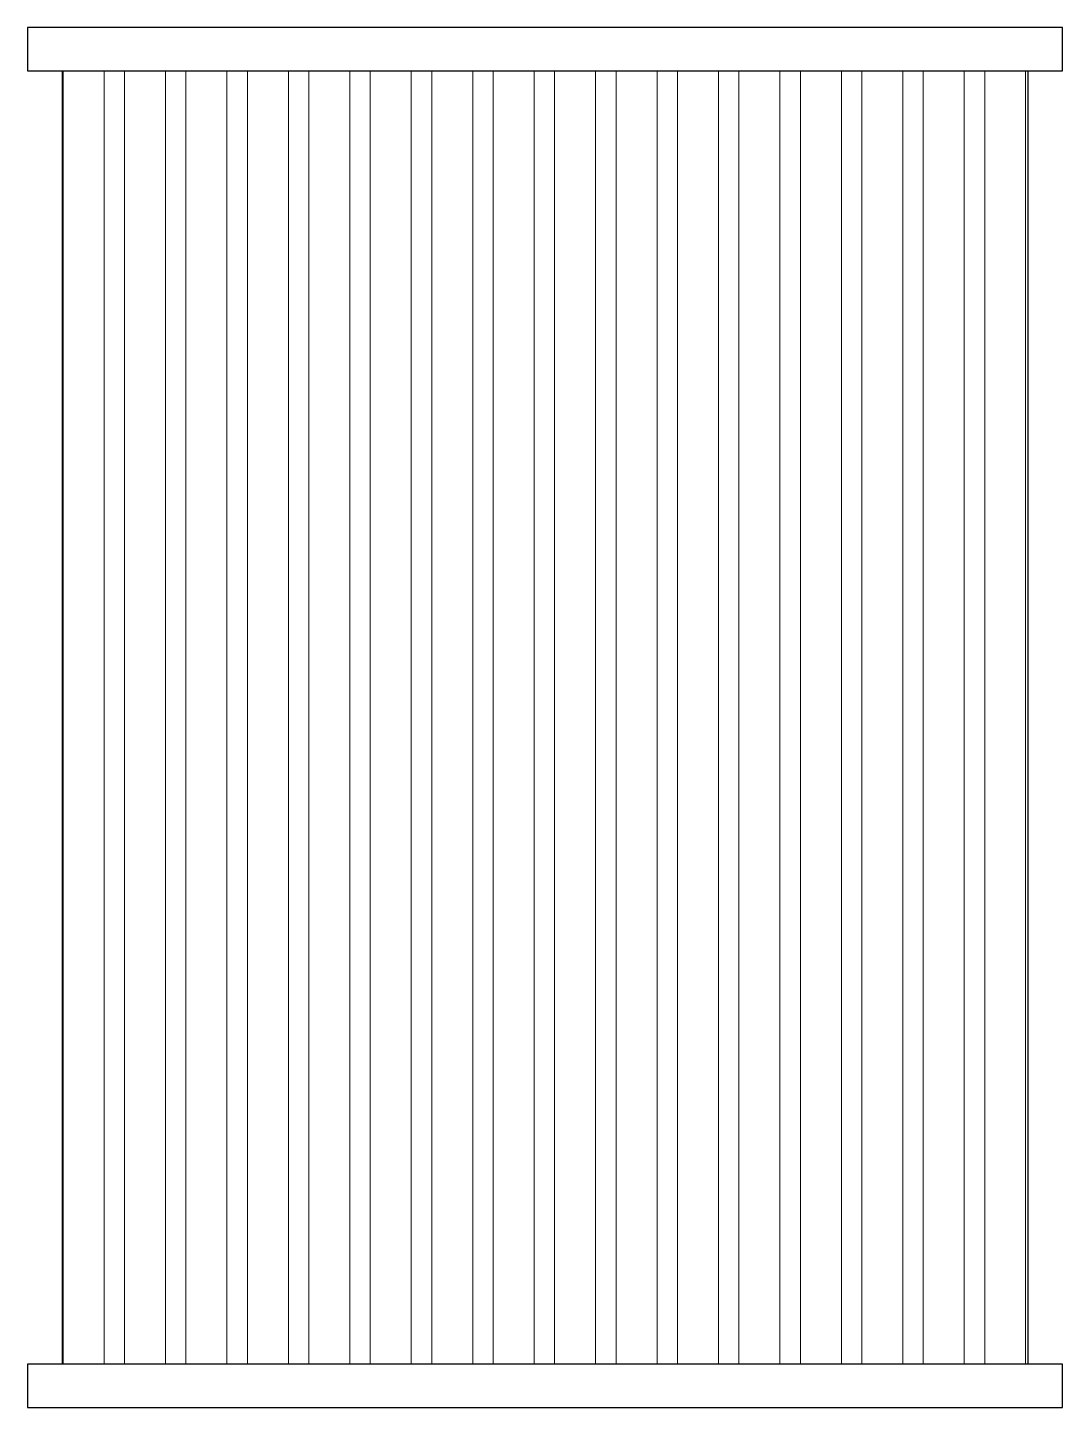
# Model space of a CAD drawing. Header units: inches. Extents: x -11331628 to 26860, y -6840660 to 4773.
# Drawn here: x -2954.2 to -2834.2, y -2535.4 to -2375.4 of the extents above; entities that cross this region are included whole.
import ezdxf

# ---------------------------------------------------------------- set-up
doc = ezdxf.new("R2010")
doc.units = ezdxf.units.IN
doc.header["$LTSCALE"] = 0.5
doc.header["$MEASUREMENT"] = 0
doc.layers.add('DETL-8', color=2, linetype='Continuous')
doc.layers.add('ELEV-6', color=1, linetype='Continuous')
doc.layers.add('HATCH', color=253, linetype='Continuous', lineweight=0)

# ---------------------------------------------------------------- blocks, each defined once
blk = doc.blocks.new('pergola1')
at = {"layer": 'HATCH', "transparency": 33554687}
h = blk.add_hatch(dxfattribs=at)
h.set_pattern_fill('ANSI32', color=256, scale=19, angle=45)
h.set_pattern_definition([(90, (1493.508, 10674.385), (-7.125, 0), []), (90, (1495.883, 10676.76), (-7.125, 0), [])])
h.paths.add_polyline_path([(1605.51, 10674.38), (1493.51, 10674.38), (1493.51, 10524.38), (1605.51, 10524.38)])
at = {"layer": 'ELEV-6', "elevation": 215.03}
for points in [[(1609.51, 10674.38), (1609.51, 10679.38), (1489.51, 10679.38), (1489.51, 10674.38)], [(1489.51, 10524.38), (1489.51, 10519.38), (1609.51, 10519.38), (1609.51, 10524.38)]]:
    blk.add_lwpolyline(points, close=True, dxfattribs=at)
for points in [[(1493.51, 10674.38), (1493.51, 10524.38)], [(1605.51, 10674.38), (1605.51, 10524.38)]]:
    blk.add_lwpolyline(points, dxfattribs=at)

msp = doc.modelspace()

# ---------------------------------------------------------------- block references
at = {"layer": 'DETL-8'}
msp.add_blockref('pergola1', (-4443.734, -13054.825, -215.026), dxfattribs=at)

doc.saveas('drawing.dxf')
